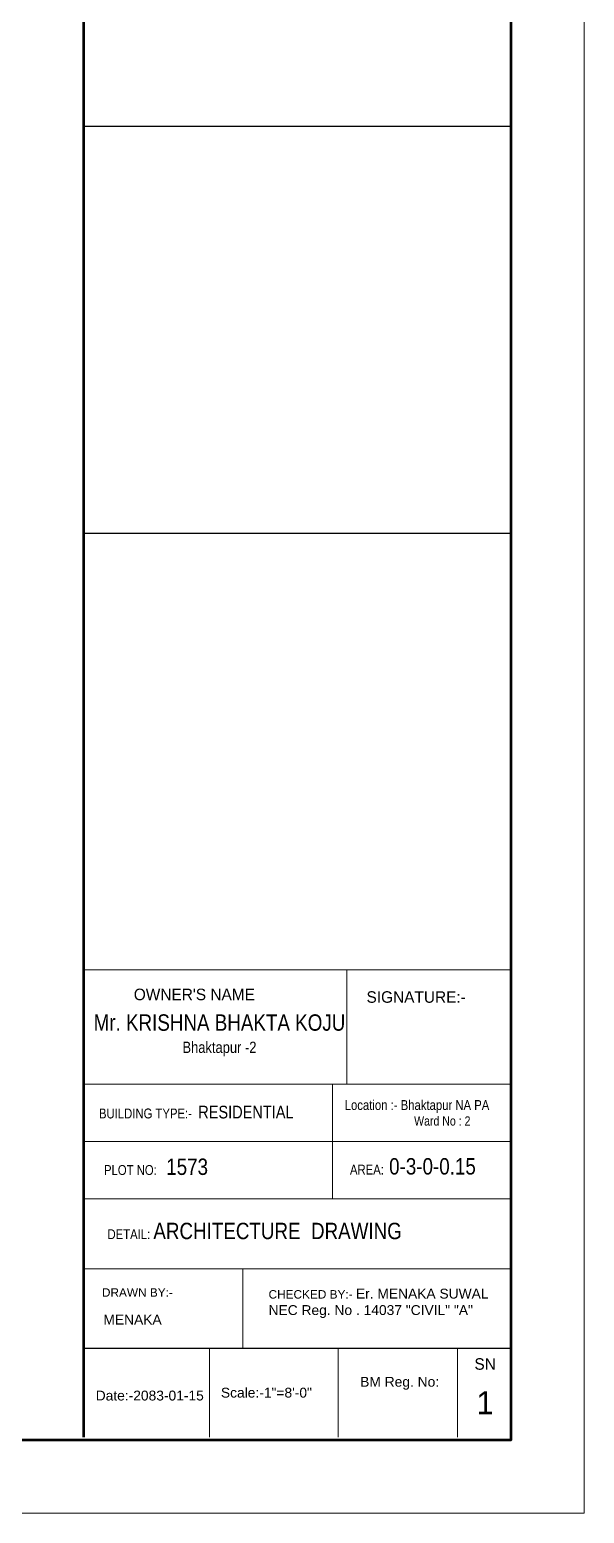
# Model space of a CAD drawing. Header units: inches. Extents: x -12071822 to 12321209, y -1222525 to 1319227.
# Drawn here: x 118560 to 118953, y 44725 to 45778 of the extents above; entities that cross this region are included whole.
import ezdxf

# ---------------------------------------------------------------- set-up
doc = ezdxf.new("R2010")
doc.units = ezdxf.units.IN
doc.header["$MEASUREMENT"] = 0
for name, color, linetype, lineweight in [('BORDER', 7, 'Continuous', 60), ('Sill', 4, 'Continuous', 0), ('Window', 3, 'Continuous', 0)]:
    doc.layers.add(name, color=color, linetype=linetype, lineweight=lineweight)
doc.styles.add('PAGE LAYOUT', font='comic.ttf', dxfattribs={"height": 8})
doc.styles.get("Standard").update_dxf_attribs({"font": 'arial.ttf'})
doc.styles.add('style4', font='ARIALN.TTF', dxfattribs={"height": 11})

msp = doc.modelspace()

# ---------------------------------------------------------------- linework, layer by layer
msp.add_line((118598.04, 44842.21), (118900.86, 44842.21))
at = {"layer": 'BORDER'}
msp.add_line((118598.03, 44778.99), (118598.03, 46867.84), dxfattribs=at)
at = {"layer": 'BORDER', "lineweight": 25}
for p, q in [((118900.84, 45709.09), (118598.03, 45709.09)), ((118900.84, 45420.31), (118598.03, 45420.31))]:
    msp.add_line(p, q, dxfattribs=at)
at = {"layer": 'BORDER'}
msp.add_lwpolyline([(118900.84, 46867.84), (118900.84, 44776.99), (115838.01, 44776.99), (115838.01, 46867.84)], close=True, dxfattribs=at)
at = {"layer": 'Window'}
for p, q in [((118598.03, 45110.77), (118900.84, 45110.77)), ((118784.5, 45110.77), (118784.5, 45029.55)), ((118598.03, 45029.55), (118900.84, 45029.55)), ((118774.21, 45029.5), (118774.21, 44948.23)), ((118598.03, 44988.89), (118900.84, 44988.89)), ((118598.03, 44948.23), (118900.84, 44948.23)), ((118598.03, 44948.23), (118900.84, 44948.23)), ((118598.04, 44898.53), (118900.86, 44898.53)), ((118710.64, 44898.53), (118710.64, 44842.21)), ((118598.04, 44842.21), (118900.86, 44842.21)), ((118687.12, 44842.21), (118687.12, 44778.99)), ((118778.22, 44778.99), (118778.22, 44842.21)), ((118862.89, 44778.99), (118862.89, 44842.21))]:
    msp.add_line(p, q, dxfattribs=at)
msp.add_lwpolyline([(118952.84, 46919.84), (118952.84, 44724.99), (115786.01, 44724.99), (115786.01, 46919.84)], close=True, dxfattribs=at)

# ---------------------------------------------------------------- texts
at = {"style": 'style4'}
for s, insert, char_height, width, attachment_point in [('{\\H0.9696x;Mr. KRISHNA BHAKTA KOJU\\P\\H0.6876x;Bhaktapur -2}', (118694.16, 45049.28), 12, 185.7166, 8), ('BUILDING TYPE:-  {\\H1.286x;RESIDENTIAL}', (118677.72, 45005.12), 7, 141.7972, 8), ('Location :- Bhaktapur NA PA ', (118782.97, 45018.23), 7, 141.7972, 1), ('Ward No : 2  ', (118852.15, 45003.39), 6.5364, 82.3747, 5), ('PLOT NO:   {\\H1.662x;1573}', (118612.29, 44976.76), 7, 103.6204, 1), ('AREA:{\\H1.662x; 0-3-0-0.15}', (118786.69, 44977.05), 7, 149.2127, 1), ('{\\H0.4978x;DETAIL: \\H1.662x;ARCHITECTURE  DRAWING }', (118614.77, 44931.19), 14.0625, 274.6325, 1)]:
    msp.add_mtext(s, dxfattribs=dict(at, insert=insert, char_height=char_height, width=width, attachment_point=attachment_point))
for s, insert, char_height, width, attachment_point in [('{\\fArial|b0|i0|c0|p34;DRAWN BY:-}', (118610.83, 44884.7), 6, 255.1453, 1), ('CHECKED BY:- {\\H1.167x;Er. MENAKA SUWAL\\PNEC Reg. No . 14037 "CIVIL" "A"}', (118728.97, 44884.39), 6, 209.7353, 1), ('{\\H1.167x;MENAKA}', (118611.87, 44865.99), 6, 85.7429, 1), ('\\A1; BM Reg. No:', (118820.56, 44821.85), 7, 178.5756, 2), ('Date:-2083-01-15', (118606.41, 44812.07), 7, 178.5756, 1), ('{\\fArial|b0|i0|c0|p34;Scale:-1"=8\'-0"}', (118695.2, 44814.13), 7, 178.5756, 1)]:
    msp.add_mtext(s, dxfattribs=dict(insert=insert, char_height=char_height, width=width, attachment_point=attachment_point))
at = {"layer": 'Sill', "style": 'PAGE LAYOUT'}
for s, insert, char_height, width, attachment_point in [("OWNER'S NAME", (118633.42, 45097.32), 8.1728, 144.86, 1), ('SIGNATURE:-', (118798.41, 45095.48), 8.1728, 144.86, 1), ('SN', (118882.52, 44830.93), 8.173, 26.3998, 5), ('1', (118882.49, 44803.44), 16.35, 52.7996, 5)]:
    msp.add_mtext(s, dxfattribs=dict(at, insert=insert, char_height=char_height, width=width, attachment_point=attachment_point))

doc.saveas('drawing.dxf')
